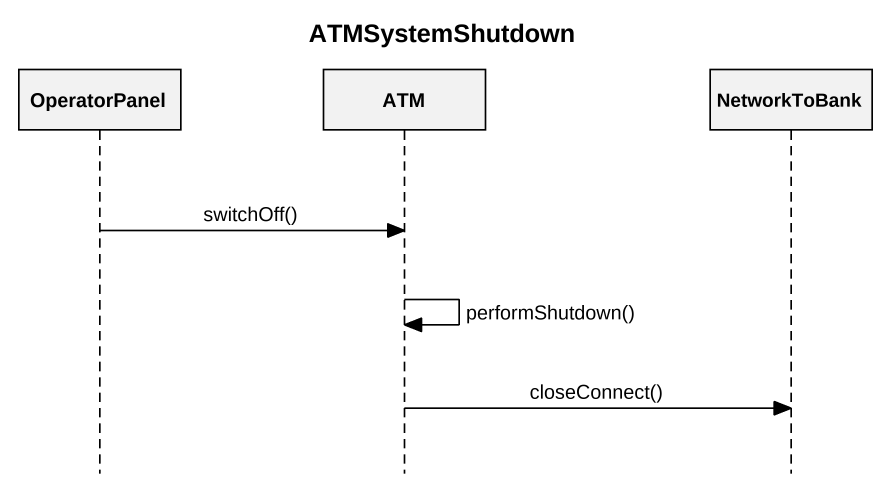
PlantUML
@startuml
title ATMSystemShutdown
hide footbox
participant OperatorPanel
participant ATM
participant NetworkToBank

OperatorPanel -> ATM : switchOff()
ATM -> ATM : performShutdown()
ATM -> NetworkToBank : closeConnect()
@enduml
